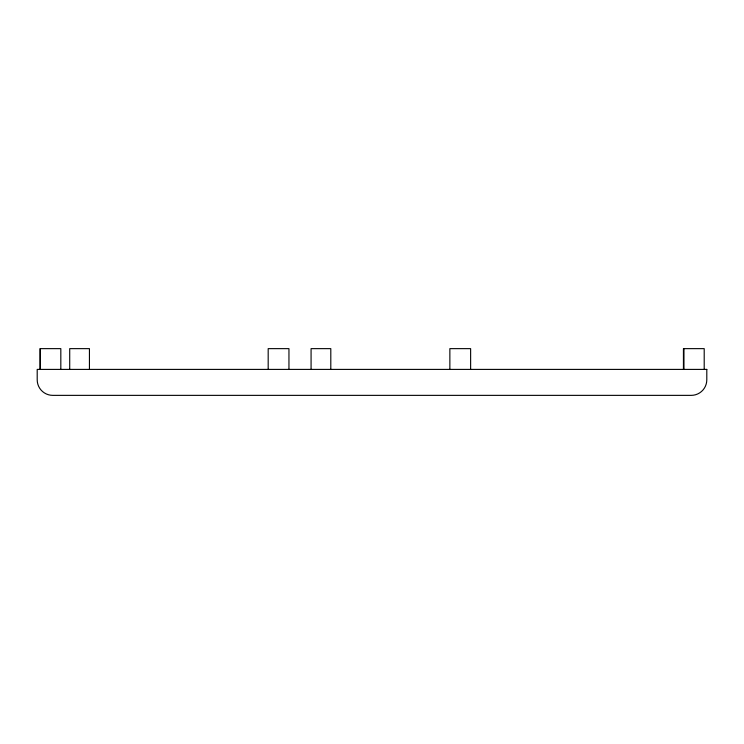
<?xml version="1.0" encoding="UTF-8"?>
<svg xmlns="http://www.w3.org/2000/svg" width="744" height="744" viewBox="0 0 744 744"><rect width="100%" height="100%" fill="white"/><g stroke="black" fill="none" stroke-linecap="round" stroke-linejoin="round"><path stroke-width="1.12" d="M704.205 369.405L704.205 348.638L683.438 348.638L683.438 369.405M683.959 348.638L683.959 369.405M470.627 369.405L470.627 348.638L449.86 348.638L449.86 369.405M330.801 369.405L330.801 348.638L311.076 348.638L311.076 369.405M288.951 369.405L288.951 348.638L268.184 348.638L268.184 369.405M89.438 369.405L89.438 348.638L69.713 348.638L69.713 369.405M60.822 369.405L60.822 348.638L40.055 348.638L40.055 369.405M40.316 348.638L40.316 369.405M706.8 369.405L37.2 369.405L37.2 379.784A15.568 15.568 0 0 0 52.768 395.362L691.232 395.362A15.568 15.568 0 0 0 706.8 379.784L706.8 369.405"/></g></svg>
